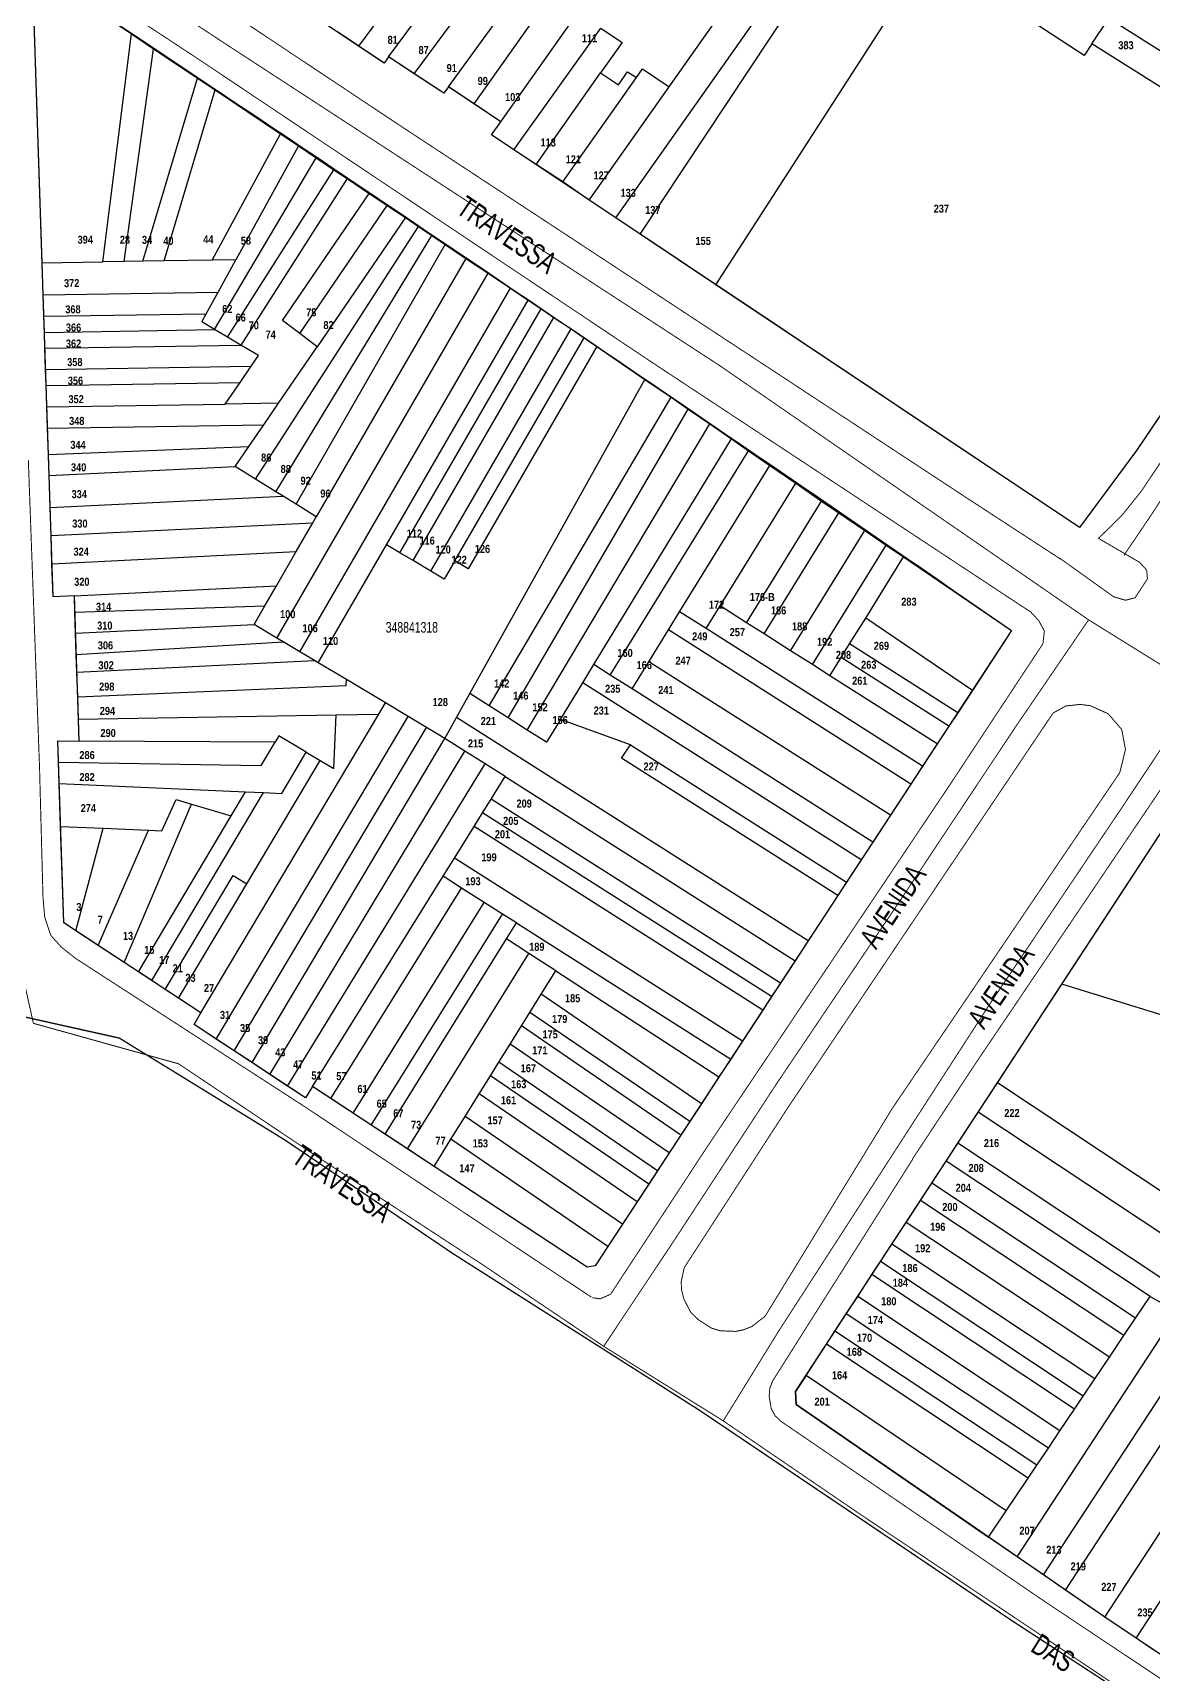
# Model space of a CAD drawing. Extents: x 203136 to 205923, y 4839890 to 4842982.
# Drawn here: x 203480.9 to 203690.9, y 4840205.8 to 4840513.5 of the extents above; entities that cross this region are included whole.
import ezdxf
from ezdxf.enums import TextEntityAlignment as Align

# ---------------------------------------------------------------- set-up
doc = ezdxf.new("R2010")
doc.units = 0
doc.header["$LTSCALE"] = 1.5
doc.header["$MEASUREMENT"] = 0
for name, color, linetype in [('CD_MALHA_LOTES', 40, 'CONTINUOUS'), ('CD_TXT_QUADRA', 7, 'CONTINUOUS'), ('LM-LIM-SETOR-FISCAL', 7, 'CONTINUOUS'), ('RU-QUADRAS', 210, 'CONTINUOUS'), ('SV-EIXO-RUA-PAV', 20, 'CONTINUOUS'), ('SV-RUA-PAVIM-S-GUIA-C-GUIA', 7, 'CONTINUOUS'), ('SV-TXT-RUA-PAV-S-GUIA-C-GUIA', 7, 'CONTINUOUS'), ('Th_NmrPort', 1, 'CONTINUOUS')]:
    doc.layers.add(name, color=color, linetype=linetype)
doc.styles.add('3488-41-2D_TXTB$0$ARIAL', font='ARIAL.TTF')
doc.styles.add('ARIAL', font='ARIAL.TTF')
doc.styles.get("Standard").update_dxf_attribs({"font": 'swisscbo.ttf'})
doc.linetypes.add('Limite', pattern='A,20,-3,[130,ltypeshp.shx,S=6.35,R=0,X=0,Y=0],-3,20', length=46)

msp = doc.modelspace()

# ---------------------------------------------------------------- linework, layer by layer
at = {"layer": 'CD_MALHA_LOTES', "linetype": 'Continuous', "flags": 128}
for points in [[(203541.98, 4840510.97), (203580.06, 4840562.36)], [(203547.57, 4840508.94), (203584.94, 4840559.39)], [(203552.34, 4840505.8), (203589.83, 4840556.41)], [(203600.16, 4840503.36), (203623.21, 4840536.06)], [(203590.17, 4840478.77), (203628.35, 4840532.94)], [(203594.74, 4840475.71), (203631.39, 4840531.08)], [(203482.64, 4840470.35), (203480.92, 4840523.13)], [(203483.01, 4840524.26), (203499.37, 4840513.28)], [(203558.78, 4840503.35), (203573.48, 4840523.6)], [(203608.91, 4840466.25), (203645.26, 4840522.63)], [(203563.62, 4840500.12), (203578.03, 4840520.56)], [(203568.61, 4840496.78), (203583.02, 4840517.22)], [(203679.38, 4840511.38), (203682.54, 4840516.13)], [(203724.53, 4840489.67), (203682.54, 4840516.13)], [(203493.99, 4840470.52), (203499.37, 4840513.28)], [(203499.37, 4840513.28), (203503.51, 4840510.49)], [(203541.98, 4840510.97), (203537.98, 4840513.64)], [(203571.06, 4840491.54), (203587.33, 4840514.34)], [(203587.33, 4840514.34), (203591.33, 4840511.67)], [(203677.93, 4840509.19), (203667.89, 4840515.75)], [(203497.99, 4840470.59), (203503.51, 4840510.49)], [(203503.51, 4840510.49), (203511.73, 4840504.98)], [(203546.72, 4840507.8), (203541.98, 4840510.97)], [(203591.33, 4840511.67), (203587.3, 4840505.94)], [(203679.38, 4840511.38), (203677.93, 4840509.19)], [(203721.33, 4840484.95), (203679.38, 4840511.38)], [(203547.57, 4840508.94), (203546.72, 4840507.8)], [(203552.34, 4840505.8), (203547.57, 4840508.94)], [(203594.02, 4840505.06), (203595.17, 4840506.7)], [(203595.17, 4840506.7), (203600.16, 4840503.36)], [(203501.49, 4840470.64), (203511.73, 4840504.98)], [(203511.73, 4840504.98), (203515.05, 4840502.75)], [(203557.9, 4840502.14), (203552.34, 4840505.8)], [(203575.2, 4840488.77), (203587.3, 4840505.94)], [(203580.25, 4840485.53), (203594.02, 4840505.06)], [(203587.3, 4840505.94), (203590.63, 4840503.72)], [(203590.63, 4840503.72), (203592.35, 4840506.17)], [(203592.35, 4840506.17), (203594.02, 4840505.06)], [(203505.49, 4840470.7), (203515.05, 4840502.75)], [(203515.05, 4840502.75), (203527.34, 4840494.5)], [(203558.78, 4840503.35), (203557.9, 4840502.14)], [(203563.62, 4840500.12), (203558.78, 4840503.35)], [(203585.18, 4840482.1), (203600.16, 4840503.36)], [(203568.61, 4840496.78), (203563.62, 4840500.12)], [(203514.52, 4840470.84), (203527.34, 4840494.5)], [(203527.34, 4840494.5), (203530.66, 4840492.27)], [(203566.88, 4840494.33), (203568.61, 4840496.78)], [(203530.66, 4840492.27), (203518.93, 4840470.9)], [(203530.66, 4840492.27), (203533.98, 4840490.04)], [(203571.06, 4840491.54), (203566.88, 4840494.33)], [(203575.2, 4840488.77), (203571.06, 4840491.54)], [(203514.94, 4840457.84), (203533.98, 4840490.04)], [(203533.98, 4840490.04), (203537.3, 4840487.81)], [(203580.25, 4840485.53), (203575.2, 4840488.77)], [(203517.38, 4840456.39), (203537.3, 4840487.81)], [(203539.8, 4840486.14), (203519.85, 4840454.92)], [(203537.3, 4840487.81), (203539.8, 4840486.14)], [(203539.8, 4840486.14), (203543.95, 4840483.35)], [(203585.18, 4840482.1), (203580.25, 4840485.53)], [(203527.67, 4840459.55), (203543.95, 4840483.35)], [(203543.95, 4840483.35), (203547.33, 4840481.09)], [(203590.17, 4840478.77), (203585.18, 4840482.1)], [(203721.33, 4840484.95), (203687.76, 4840435.18)], [(203530.91, 4840457.08), (203547.33, 4840481.09)], [(203547.33, 4840481.09), (203550.71, 4840478.82)], [(203522.61, 4840429.82), (203553.2, 4840477.15)], [(203550.71, 4840478.82), (203534.16, 4840454.61)], [(203550.71, 4840478.82), (203553.2, 4840477.15)], [(203553.2, 4840477.15), (203555.69, 4840475.47)], [(203594.74, 4840475.71), (203590.17, 4840478.77)], [(203526.41, 4840427.45), (203555.69, 4840475.47)], [(203530.22, 4840425.09), (203558.18, 4840473.8)], [(203555.69, 4840475.47), (203558.18, 4840473.8)], [(203558.18, 4840473.8), (203562.07, 4840471.19)], [(203608.91, 4840466.25), (203594.74, 4840475.71)], [(203482.64, 4840470.35), (203493.99, 4840470.52)], [(203482.84, 4840464.35), (203482.64, 4840470.35)], [(203497.99, 4840470.59), (203493.99, 4840470.52)], [(203501.49, 4840470.64), (203497.99, 4840470.59)], [(203505.49, 4840470.7), (203501.49, 4840470.64)], [(203514.52, 4840470.84), (203505.49, 4840470.7)], [(203518.93, 4840470.9), (203514.52, 4840470.84)], [(203515.61, 4840464.86), (203518.93, 4840470.9)], [(203562.07, 4840471.19), (203534.02, 4840422.72)], [(203562.07, 4840471.19), (203566.24, 4840468.4)], [(203526.65, 4840400), (203566.24, 4840468.4)], [(203566.24, 4840468.4), (203570.4, 4840465.6)], [(203482.84, 4840464.35), (203515.61, 4840464.86)], [(203482.97, 4840460.35), (203482.84, 4840464.35)], [(203513.39, 4840460.82), (203515.61, 4840464.86)], [(203530.94, 4840397.44), (203570.4, 4840465.6)], [(203570.4, 4840465.6), (203573.72, 4840463.37)], [(203677.02, 4840420.74), (203608.91, 4840466.25)], [(203482.97, 4840460.35), (203513.39, 4840460.82)], [(203512.54, 4840459.27), (203513.39, 4840460.82)], [(203547.18, 4840417.5), (203573.72, 4840463.37)], [(203549.67, 4840416.01), (203576.14, 4840461.75)], [(203573.72, 4840463.37), (203576.14, 4840461.75)], [(203576.14, 4840461.75), (203578.55, 4840460.13)], [(203483.07, 4840457.31), (203482.97, 4840460.35)], [(203483.07, 4840457.31), (203514.94, 4840457.84)], [(203514.94, 4840457.84), (203512.54, 4840459.27)], [(203517.38, 4840456.39), (203514.94, 4840457.84)], [(203530.91, 4840457.08), (203527.67, 4840459.55)], [(203552.16, 4840414.53), (203578.55, 4840460.13)], [(203555.5, 4840412.53), (203581.8, 4840457.95)], [(203578.55, 4840460.13), (203581.8, 4840457.95)], [(203581.8, 4840457.95), (203584.2, 4840456.31)], [(203483.16, 4840454.35), (203483.07, 4840457.31)], [(203483.16, 4840454.35), (203519.85, 4840454.92)], [(203483.29, 4840450.35), (203483.16, 4840454.35)], [(203519.85, 4840454.92), (203517.38, 4840456.39)], [(203523.16, 4840452.95), (203519.85, 4840454.92)], [(203526.92, 4840444.02), (203534.16, 4840454.61)], [(203534.16, 4840454.61), (203530.91, 4840457.08)], [(203560, 4840414.5), (203584.2, 4840456.31)], [(203586.59, 4840454.66), (203562.49, 4840413.01)], [(203584.2, 4840456.31), (203586.59, 4840454.66)], [(203586.59, 4840454.66), (203595.61, 4840448.49)], [(203521.79, 4840450.95), (203523.16, 4840452.95)], [(203483.29, 4840450.35), (203521.79, 4840450.95)], [(203483.39, 4840447.35), (203483.29, 4840450.35)], [(203519.72, 4840447.91), (203521.79, 4840450.95)], [(203562.8, 4840389.6), (203595.61, 4840448.49)], [(203595.61, 4840448.49), (203600.5, 4840445.14)], [(203483.39, 4840447.35), (203519.72, 4840447.91)], [(203483.52, 4840443.35), (203483.39, 4840447.35)], [(203516.95, 4840443.87), (203519.72, 4840447.91)], [(203566.39, 4840387.32), (203600.5, 4840445.14)], [(203600.5, 4840445.14), (203603.73, 4840442.93)], [(203483.52, 4840443.35), (203516.95, 4840443.87)], [(203483.65, 4840439.35), (203483.52, 4840443.35)], [(203526.92, 4840444.02), (203516.95, 4840443.87)], [(203524.16, 4840439.98), (203526.92, 4840444.02)], [(203569.98, 4840385.04), (203603.73, 4840442.93)], [(203603.73, 4840442.93), (203607.79, 4840440.15)], [(203483.65, 4840439.35), (203524.16, 4840439.98)], [(203483.81, 4840434.42), (203483.65, 4840439.35)], [(203521.39, 4840435.93), (203524.16, 4840439.98)], [(203573.56, 4840382.76), (203607.79, 4840440.15)], [(203607.79, 4840440.15), (203611.85, 4840437.36)], [(203483.81, 4840434.42), (203521.39, 4840435.93)], [(203518.82, 4840432.17), (203521.39, 4840435.93)], [(203586.02, 4840395.03), (203611.85, 4840437.36)], [(203611.85, 4840437.36), (203615, 4840435.12)], [(203483.94, 4840430.48), (203483.81, 4840434.42)], [(203589.07, 4840393.09), (203615, 4840435.12)], [(203615, 4840435.12), (203619.02, 4840432.35)], [(203687.76, 4840435.18), (203677.02, 4840420.74)], [(203483.94, 4840430.48), (203518.82, 4840432.17)], [(203484.14, 4840424.48), (203483.94, 4840430.48)], [(203522.61, 4840429.82), (203518.82, 4840432.17)], [(203526.41, 4840427.45), (203522.61, 4840429.82)], [(203602.11, 4840404.94), (203619.02, 4840432.35)], [(203619.02, 4840432.35), (203623.87, 4840429.02)], [(203527.78, 4840426.6), (203526.41, 4840427.45)], [(203609.7, 4840406.04), (203623.87, 4840429.02)], [(203623.87, 4840429.02), (203628.73, 4840425.69)], [(203484.14, 4840424.48), (203527.78, 4840426.6)], [(203484.31, 4840419.22), (203484.14, 4840424.48)], [(203530.22, 4840425.09), (203527.78, 4840426.6)], [(203534.02, 4840422.72), (203530.22, 4840425.09)], [(203614.66, 4840402.89), (203628.73, 4840425.69)], [(203628.73, 4840425.69), (203631.94, 4840423.51)], [(203484.31, 4840419.22), (203533.39, 4840421.62)], [(203530.25, 4840416.21), (203533.39, 4840421.62)], [(203533.39, 4840421.62), (203534.02, 4840422.72)], [(203617.94, 4840400.8), (203631.94, 4840423.51)], [(203631.94, 4840423.51), (203636.8, 4840420.19)], [(203484.48, 4840413.96), (203484.31, 4840419.22)], [(203534.38, 4840395.39), (203547.18, 4840417.5)], [(203549.67, 4840416.01), (203547.18, 4840417.5)], [(203622.9, 4840397.65), (203636.8, 4840420.19)], [(203627.02, 4840395.03), (203640.84, 4840417.44)], [(203636.8, 4840420.19), (203640.84, 4840417.44)], [(203640.84, 4840417.44), (203644.05, 4840415.25)], [(203484.48, 4840413.96), (203530.25, 4840416.21)], [(203526.53, 4840409.78), (203530.25, 4840416.21)], [(203552.16, 4840414.53), (203549.67, 4840416.01)], [(203555.5, 4840412.53), (203552.16, 4840414.53)], [(203560, 4840414.5), (203557.99, 4840411.04)], [(203562.49, 4840413.01), (203560, 4840414.5)], [(203637, 4840403.76), (203644.05, 4840415.25)], [(203644.05, 4840415.25), (203664.31, 4840401.43)], [(203484.69, 4840407.72), (203484.48, 4840413.96)], [(203557.99, 4840411.04), (203555.5, 4840412.53)], [(203488.68, 4840407.92), (203526.53, 4840409.78)], [(203524.36, 4840406.04), (203526.53, 4840409.78)], [(203488.68, 4840407.92), (203484.69, 4840407.72)], [(203488.78, 4840404.86), (203488.68, 4840407.92)], [(203488.78, 4840404.86), (203524.36, 4840406.04)], [(203522.36, 4840402.57), (203524.36, 4840406.04)], [(203607.08, 4840401.79), (203609.7, 4840406.04)], [(203614.66, 4840402.89), (203609.7, 4840406.04)], [(203488.91, 4840400.92), (203488.78, 4840404.86)], [(203488.91, 4840400.92), (203522.36, 4840402.57)], [(203526.65, 4840400), (203522.36, 4840402.57)], [(203600.01, 4840401.54), (203602.11, 4840404.94)], [(203607.08, 4840401.79), (203602.11, 4840404.94)], [(203617.94, 4840400.8), (203614.66, 4840402.89)], [(203633.97, 4840398.91), (203637, 4840403.76)], [(203656.97, 4840390.21), (203637, 4840403.76)], [(203489.04, 4840396.93), (203488.91, 4840400.92)], [(203489.04, 4840396.93), (203527.81, 4840399.31)], [(203527.81, 4840399.31), (203526.65, 4840400)], [(203530.94, 4840397.44), (203527.81, 4840399.31)], [(203596.34, 4840395.58), (203600.01, 4840401.54)], [(203645.45, 4840372.65), (203600.01, 4840401.54)], [(203647.65, 4840375.99), (203607.08, 4840401.79)], [(203622.9, 4840397.65), (203617.94, 4840400.8)], [(203664.31, 4840401.43), (203656.97, 4840390.21)], [(203489.14, 4840393.64), (203489.04, 4840396.93)], [(203533.67, 4840395.82), (203530.94, 4840397.44)], [(203627.02, 4840395.03), (203622.9, 4840397.65)], [(203630.29, 4840392.95), (203632.39, 4840396.35)], [(203632.39, 4840396.35), (203633.97, 4840398.91)], [(203652.58, 4840383.52), (203632.39, 4840396.35)], [(203654.22, 4840386.03), (203633.97, 4840398.91)], [(203489.14, 4840393.64), (203533.67, 4840395.82)], [(203489.3, 4840388.97), (203489.14, 4840393.64)], [(203534.38, 4840395.39), (203533.67, 4840395.82)], [(203539.67, 4840392.23), (203534.38, 4840395.39)], [(203583.94, 4840391.61), (203586.02, 4840395.03)], [(203589.07, 4840393.09), (203586.02, 4840395.03)], [(203593.19, 4840390.47), (203589.07, 4840393.09)], [(203593.19, 4840390.47), (203596.34, 4840395.58)], [(203641.62, 4840366.79), (203596.34, 4840395.58)], [(203630.29, 4840392.95), (203627.02, 4840395.03)], [(203650.39, 4840380.17), (203630.29, 4840392.95)], [(203489.3, 4840388.97), (203539.61, 4840391.15)], [(203539.61, 4840391.15), (203539.67, 4840392.23)], [(203546.96, 4840387.86), (203539.67, 4840392.23)], [(203579.77, 4840384.78), (203583.94, 4840391.61)], [(203636.14, 4840358.42), (203583.94, 4840391.61)], [(203638.33, 4840361.77), (203593.19, 4840390.47)], [(203656.97, 4840390.21), (203654.22, 4840386.03)], [(203489.43, 4840384.8), (203489.3, 4840388.97)], [(203545.72, 4840385.78), (203546.96, 4840387.86)], [(203551.25, 4840385.3), (203546.96, 4840387.86)], [(203560.31, 4840385.12), (203562.8, 4840389.6)], [(203566.39, 4840387.32), (203562.8, 4840389.6)], [(203569.98, 4840385.04), (203566.39, 4840387.32)], [(203489.43, 4840384.8), (203537.77, 4840385.64)], [(203489.57, 4840380.71), (203489.43, 4840384.8)], [(203512.38, 4840329.74), (203545.72, 4840385.78)], [(203515.28, 4840324.84), (203551.25, 4840385.3)], [(203537.3, 4840375.54), (203537.77, 4840385.64)], [(203537.77, 4840385.64), (203545.72, 4840385.78)], [(203554.69, 4840383.26), (203551.25, 4840385.3)], [(203558.13, 4840381.21), (203560.31, 4840385.12)], [(203626.2, 4840343.27), (203560.31, 4840385.12)], [(203573.56, 4840382.76), (203569.98, 4840385.04)], [(203579.77, 4840384.78), (203577.15, 4840380.48)], [(203592.89, 4840380), (203579.77, 4840384.78)], [(203654.22, 4840386.03), (203652.58, 4840383.52)], [(203485.57, 4840380.74), (203489.57, 4840380.71)], [(203485.69, 4840376.74), (203485.57, 4840380.74)], [(203526.28, 4840380.48), (203489.57, 4840380.71)], [(203518.63, 4840322.64), (203554.69, 4840383.26)], [(203521.97, 4840320.44), (203558.13, 4840381.21)], [(203527, 4840381.7), (203526.28, 4840380.48)], [(203532.15, 4840378.62), (203527, 4840381.7)], [(203558.13, 4840381.21), (203554.69, 4840383.26)], [(203561.88, 4840378.83), (203558.13, 4840381.21)], [(203577.15, 4840380.48), (203573.56, 4840382.76)], [(203652.58, 4840383.52), (203650.39, 4840380.17)], [(203523.67, 4840376.1), (203526.28, 4840380.48)], [(203525.32, 4840318.24), (203561.88, 4840378.83)], [(203527.55, 4840370.89), (203532.15, 4840378.62)], [(203532.15, 4840378.62), (203534.73, 4840377.08)], [(203565.64, 4840376.44), (203561.88, 4840378.83)], [(203591.24, 4840377.49), (203592.89, 4840380)], [(203631.74, 4840351.74), (203591.24, 4840377.49)], [(203592.89, 4840380), (203633.39, 4840354.24)], [(203650.39, 4840380.17), (203647.65, 4840375.99)], [(203485.83, 4840372.74), (203485.69, 4840376.74)], [(203485.69, 4840376.74), (203523.67, 4840376.1)], [(203520.98, 4840353.98), (203534.73, 4840377.08)], [(203528.65, 4840316.04), (203565.64, 4840376.44)], [(203534.73, 4840377.08), (203537.3, 4840375.54)], [(203569.4, 4840374.05), (203565.64, 4840376.44)], [(203647.65, 4840375.99), (203645.45, 4840372.65)], [(203673.76, 4840335.13), (203700.75, 4840376.39)], [(203485.83, 4840372.74), (203520.75, 4840371.19)], [(203486.09, 4840364.72), (203485.83, 4840372.74)], [(203566.76, 4840369.8), (203569.4, 4840374.05)], [(203569.4, 4840374.05), (203623.74, 4840339.5)], [(203645.45, 4840372.65), (203641.62, 4840366.79)], [(203497.99, 4840339.22), (203510.65, 4840368.89)], [(203503.18, 4840335.8), (203524.15, 4840371.04)], [(203505.07, 4840363.88), (203507.76, 4840369.76)], [(203507.76, 4840369.76), (203510.65, 4840368.89)], [(203510.65, 4840368.89), (203518.06, 4840366.67)], [(203518.06, 4840366.67), (203520.75, 4840371.19)], [(203520.75, 4840371.19), (203524.15, 4840371.04)], [(203524.15, 4840371.04), (203527.55, 4840370.89)], [(203565.18, 4840367.25), (203566.76, 4840369.8)], [(203620.99, 4840335.32), (203566.76, 4840369.8)], [(203500.68, 4840337.45), (203518.06, 4840366.67)], [(203563.59, 4840364.7), (203565.18, 4840367.25)], [(203619.35, 4840332.81), (203565.18, 4840367.25)], [(203641.62, 4840366.79), (203638.33, 4840361.77)], [(203486.09, 4840364.72), (203494.08, 4840364.36)], [(203486.68, 4840346.67), (203486.09, 4840364.72)], [(203488.96, 4840345.16), (203494.08, 4840364.36)], [(203493.15, 4840342.41), (203502.57, 4840363.99)], [(203494.08, 4840364.36), (203502.57, 4840363.99)], [(203502.57, 4840363.99), (203505.07, 4840363.88)], [(203559.9, 4840358.76), (203563.59, 4840364.7)], [(203617.71, 4840330.3), (203563.59, 4840364.7)], [(203638.33, 4840361.77), (203636.14, 4840358.42)], [(203557.78, 4840355.36), (203559.9, 4840358.76)], [(203613.87, 4840324.45), (203559.9, 4840358.76)], [(203636.14, 4840358.42), (203633.39, 4840354.24)], [(203505.69, 4840334.15), (203518.41, 4840355.52)], [(203508.2, 4840332.5), (203520.98, 4840353.98)], [(203518.41, 4840355.52), (203520.98, 4840353.98)], [(203533.3, 4840315.98), (203557.78, 4840355.36)], [(203536.72, 4840313.72), (203561.24, 4840353.16)], [(203561.24, 4840353.16), (203557.78, 4840355.36)], [(203565.46, 4840350.48), (203561.24, 4840353.16)], [(203633.39, 4840354.24), (203631.74, 4840351.74)], [(203540.9, 4840310.97), (203565.46, 4840350.48)], [(203568.92, 4840348.28), (203565.46, 4840350.48)], [(203631.74, 4840351.74), (203626.2, 4840343.27)], [(203488.96, 4840345.16), (203486.68, 4840346.67)], [(203544.33, 4840308.72), (203568.92, 4840348.28)], [(203571.54, 4840346.62), (203568.92, 4840348.28)], [(203493.15, 4840342.41), (203488.96, 4840345.16)], [(203546.92, 4840307.01), (203569.68, 4840343.62)], [(203569.68, 4840343.62), (203571.54, 4840346.62)], [(203573.87, 4840340.9), (203569.68, 4840343.62)], [(203571.54, 4840346.62), (203611.68, 4840321.1)], [(203497.99, 4840339.22), (203493.15, 4840342.41)], [(203551.1, 4840304.26), (203573.87, 4840340.9)], [(203578.89, 4840337.63), (203573.87, 4840340.9)], [(203626.2, 4840343.27), (203623.74, 4840339.5)], [(203500.68, 4840337.45), (203497.99, 4840339.22)], [(203503.18, 4840335.8), (203500.68, 4840337.45)], [(203576.17, 4840333.26), (203578.89, 4840337.63)], [(203578.89, 4840337.63), (203609.48, 4840317.75)], [(203623.74, 4840339.5), (203620.99, 4840335.32)], [(203505.69, 4840334.15), (203503.18, 4840335.8)], [(203620.99, 4840335.32), (203619.35, 4840332.81)], [(203661.68, 4840316.66), (203673.76, 4840335.13)], [(203738.64, 4840315.11), (203673.76, 4840335.13)], [(203508.2, 4840332.5), (203505.69, 4840334.15)], [(203512.38, 4840329.74), (203508.2, 4840332.5)], [(203574.06, 4840329.86), (203576.17, 4840333.26)], [(203606.19, 4840312.73), (203576.17, 4840333.26)], [(203619.35, 4840332.81), (203617.71, 4840330.3)], [(203511.1, 4840327.6), (203512.38, 4840329.74)], [(203572.47, 4840327.31), (203574.06, 4840329.86)], [(203604, 4840309.38), (203574.06, 4840329.86)], [(203617.71, 4840330.3), (203613.87, 4840324.45)], [(203515.28, 4840324.84), (203511.1, 4840327.6)], [(203570.36, 4840323.91), (203572.47, 4840327.31)], [(203602.35, 4840306.87), (203572.47, 4840327.31)], [(203518.63, 4840322.64), (203515.28, 4840324.84)], [(203521.97, 4840320.44), (203518.63, 4840322.64)], [(203568.24, 4840320.51), (203570.36, 4840323.91)], [(203600.16, 4840303.53), (203570.36, 4840323.91)], [(203613.87, 4840324.45), (203611.68, 4840321.1)], [(203525.32, 4840318.24), (203521.97, 4840320.44)], [(203566.66, 4840317.96), (203568.24, 4840320.51)], [(203597.97, 4840300.18), (203568.24, 4840320.51)], [(203611.68, 4840321.1), (203609.48, 4840317.75)], [(203528.65, 4840316.04), (203525.32, 4840318.24)], [(203531.98, 4840313.85), (203528.65, 4840316.04)], [(203533.3, 4840315.98), (203531.98, 4840313.85)], [(203536.72, 4840313.72), (203533.3, 4840315.98)], [(203564.54, 4840314.56), (203566.66, 4840317.96)], [(203596.32, 4840297.67), (203566.66, 4840317.96)], [(203609.48, 4840317.75), (203606.19, 4840312.73)], [(203658.09, 4840311.17), (203661.68, 4840316.66)], [(203707.35, 4840286.34), (203661.68, 4840316.66)], [(203540.9, 4840310.97), (203536.72, 4840313.72)], [(203561.9, 4840310.31), (203564.54, 4840314.56)], [(203594.13, 4840294.32), (203564.54, 4840314.56)], [(203544.33, 4840308.72), (203540.9, 4840310.97)], [(203559.26, 4840306.06), (203561.9, 4840310.31)], [(203591.39, 4840290.14), (203561.9, 4840310.31)], [(203606.19, 4840312.73), (203604, 4840309.38)], [(203654.25, 4840305.31), (203658.09, 4840311.17)], [(203703.77, 4840280.86), (203658.09, 4840311.17)], [(203546.92, 4840307.01), (203544.33, 4840308.72)], [(203551.1, 4840304.26), (203546.92, 4840307.01)], [(203602.35, 4840306.87), (203600.16, 4840303.53)], [(203604, 4840309.38), (203602.35, 4840306.87)], [(203556.09, 4840300.97), (203551.1, 4840304.26)], [(203556.09, 4840300.97), (203559.26, 4840306.06)], [(203588.65, 4840285.96), (203559.26, 4840306.06)], [(203652.06, 4840301.96), (203654.25, 4840305.31)], [(203699.91, 4840275.01), (203654.25, 4840305.31)], [(203584.76, 4840282.1), (203556.09, 4840300.97)], [(203600.16, 4840303.53), (203597.97, 4840300.18)], [(203649.38, 4840297.86), (203652.06, 4840301.96)], [(203690.3, 4840276.58), (203652.06, 4840301.96)], [(203596.32, 4840297.67), (203594.13, 4840294.32)], [(203597.97, 4840300.18), (203596.32, 4840297.67)], [(203647.25, 4840294.6), (203649.38, 4840297.86)], [(203687.57, 4840272.51), (203649.38, 4840297.86)], [(203644.56, 4840290.5), (203647.25, 4840294.6)], [(203685.39, 4840269.28), (203647.25, 4840294.6)], [(203594.13, 4840294.32), (203591.39, 4840290.14)], [(203591.39, 4840290.14), (203588.65, 4840285.96)], [(203641.88, 4840286.4), (203644.56, 4840290.5)], [(203682.66, 4840265.21), (203644.56, 4840290.5)], [(203588.65, 4840285.96), (203586.27, 4840282.33)], [(203639.75, 4840283.14), (203641.88, 4840286.4)], [(203679.92, 4840261.14), (203641.88, 4840286.4)], [(203586.27, 4840282.33), (203584.76, 4840282.1)], [(203638.16, 4840280.71), (203639.75, 4840283.14)], [(203677.75, 4840257.91), (203639.75, 4840283.14)], [(203635.48, 4840276.61), (203638.16, 4840280.71)], [(203676.13, 4840255.5), (203638.16, 4840280.71)], [(203633.34, 4840273.34), (203635.48, 4840276.61)], [(203673.39, 4840251.44), (203635.48, 4840276.61)], [(203687.57, 4840272.51), (203690.3, 4840276.58)], [(203690.3, 4840276.58), (203695.4, 4840273.71)], [(203631.21, 4840270.08), (203633.34, 4840273.34)], [(203671.22, 4840248.2), (203633.34, 4840273.34)], [(203665.38, 4840227.81), (203695.4, 4840273.71)], [(203629.62, 4840267.65), (203631.21, 4840270.08)], [(203669.04, 4840244.96), (203631.21, 4840270.08)], [(203670.32, 4840224.4), (203700.64, 4840270.76)], [(203685.39, 4840269.28), (203687.57, 4840272.51)], [(203625.8, 4840261.81), (203629.62, 4840267.65)], [(203667.42, 4840242.56), (203629.62, 4840267.65)], [(203674.44, 4840221.57), (203705.01, 4840268.3)], [(203682.66, 4840265.21), (203685.39, 4840269.28)], [(203679.92, 4840261.14), (203682.66, 4840265.21)], [(203681.79, 4840216.51), (203712.8, 4840263.92)], [(203625.8, 4840261.81), (203623.83, 4840258.81), (203623.95, 4840256.35)], [(203663.29, 4840236.41), (203625.8, 4840261.81)], [(203677.75, 4840257.91), (203679.92, 4840261.14)], [(203676.13, 4840255.5), (203677.75, 4840257.91)], [(203687.67, 4840212.56), (203718.98, 4840260.43)], [(203623.95, 4840256.35), (203660, 4840231.52)], [(203673.39, 4840251.44), (203676.13, 4840255.5)], [(203671.22, 4840248.2), (203673.39, 4840251.44)], [(203669.04, 4840244.96), (203671.22, 4840248.2)], [(203663.29, 4840236.41), (203667.42, 4840242.56)], [(203667.42, 4840242.56), (203669.04, 4840244.96)], [(203660, 4840231.52), (203663.29, 4840236.41)], [(203665.38, 4840227.81), (203660, 4840231.52)], [(203670.32, 4840224.4), (203665.38, 4840227.81)], [(203674.44, 4840221.57), (203670.32, 4840224.4)], [(203681.79, 4840216.51), (203674.44, 4840221.57)], [(203687.67, 4840212.56), (203681.79, 4840216.51)], [(203691, 4840210.34), (203687.67, 4840212.56)]]:
    msp.add_lwpolyline(points, dxfattribs=at)
at = {"layer": 'LM-LIM-SETOR-FISCAL', "linetype": 'Limite', "ltscale": 0.1, "flags": 128}
msp.add_lwpolyline([(205796.637551, 4840879.134685, 0.25, 0.25, 0), (205808.48727, 4840856.309356, 0.25, 0.25, 0), (205816.796096, 4840831.429166, 0.25, 0.25, 0), (205829.551494, 4840801.498184, 0.25, 0.25, 0), (205834.603136, 4840789.879406, 0.25, 0.25, 0), (205840.59, 4840778.23, 0.25, 0.25, 0), (205847.483918, 4840761.167439, 0.25, 0.25, 0), (205854.08, 4840746.99, 0.25, 0.25, 0), (205877.51, 4840691.54, 0.25, 0.25, 0), (205884.885858, 4840672.908494, 0.25, 0.25, 0), (205901.13444, 4840629.162311, 0.25, 0.25, 0), (205904.259167, 4840621.03802, 0.25, 0.25, 0), (205906.967264, 4840612.705414, 0.25, 0.25, 0), (205909.675361, 4840602.289656, 0.25, 0.25, 0), (205911.34, 4840594.51, 0.25, 0.25, 0), (205912.69, 4840584.83, 0.25, 0.25, 0), (205913.98, 4840572.23, 0.25, 0.25, 0), (205913.32, 4840564.48, 0.25, 0.25, 0), (205914.03, 4840545.8, 0.25, 0.25, 0), (205913.91, 4840549.03, 0.25, 0.25, 0), (205914.63, 4840531, 0.25, 0.25, 0), (205917.39, 4840498.82, 0.25, 0.25, 0), (205919.73, 4840454.56, 0.25, 0.25, 0), (205923.14, 4840407.79, 0.25, 0.25, 0), (205897.79, 4840407.51, 0.25, 0.25, 0), (205858.91, 4840407.06, 0.25, 0.25, 0), (205796.08, 4840405.24, 0.25, 0.25, 0), (205764.26, 4840405.98, 0.25, 0.25, 0), (205736.74, 4840400.96, 0.25, 0.25, 0), (205726.05, 4840399.81, 0.25, 0.25, 0), (205697.41, 4840396.68, 0.25, 0.25, 0), (205662.09, 4840393.46, 0.25, 0.25, 0), (205636.95, 4840391.19, 0.25, 0.25, 0), (205616.4, 4840390.16, 0.25, 0.25, 0), (205576.04, 4840387.63, 0.25, 0.25, 0), (205567, 4840387.4, 0.25, 0.25, 0), (205549.68, 4840367.85, 0.25, 0.25, 0), (205538.067517, 4840352.483878, 0.25, 0.25, 0), (205492.4, 4840341.86, 0.25, 0.25, 0), (205506.65, 4840286.68, 0.25, 0.25, 0), (205534.31, 4840190.98, 0.25, 0.25, 0), (205544.65, 4840144.32, 0.25, 0.25, 0), (205560.85, 4840102.55, 0.25, 0.25, 0), (205560.78, 4840096.06, 0.25, 0.25, 0), (205552, 4840082.31, 0.25, 0.25, 0), (205542.1, 4840064.81, 0.25, 0.25, 0), (205533.33, 4840045.06, 0.25, 0.25, 0), (205512.8, 4840009.23, 0.25, 0.25, 0), (205504.55, 4839990.93, 0.25, 0.25, 0), (205495.61, 4839960.4, 0.25, 0.25, 0), (205494.7, 4839946.99, 0.25, 0.25, 0), (205488.84, 4839943.92, 0.25, 0.25, 0), (205481.22, 4839947.04, 0.25, 0.25, 0), (205441.48, 4839954.26, 0.25, 0.25, 0), (205421.36, 4839957.89, 0.25, 0.25, 0), (205314.35, 4839973.26, 0.25, 0.25, 0), (205291.86, 4839974.37, 0.25, 0.25, 0), (205200.91, 4839976.33, 0.25, 0.25, 0), (205183.28, 4839976.72, 0.25, 0.25, 0), (205166.57, 4839976.23, 0.25, 0.25, 0), (205097.95, 4839974.93, 0.25, 0.25, 0), (205037.73, 4839972.91, 0.25, 0.25, 0), (204995.55, 4839971.58, 0.25, 0.25, 0), (204940.72, 4839991.63, 0.25, 0.25, 0), (204932.09, 4839998.44, 0.25, 0.25, 0), (204928.74, 4839994.95, 0.25, 0.25, 0), (204913.47, 4839976.19, 0.25, 0.25, 0), (204908.3, 4839968.72, 0.25, 0.25, 0), (204905.09, 4839962.5, 0.25, 0.25, 0), (204893.29, 4839968.65, 0.25, 0.25, 0), (204883.26, 4839970.95, 0.25, 0.25, 0), (204868.8, 4839976.99, 0.25, 0.25, 0), (204861.053542, 4839982.681503, 0.25, 0.25, 0), (204800.909102, 4839981.356998, 0.25, 0.25, 0), (204731.877092, 4839979.439442, 0.25, 0.25, 0), (204696.03, 4839979.76, 0.25, 0.25, 0), (204664.74, 4839978.06, 0.25, 0.25, 0), (204636.84, 4839977.55, 0.25, 0.25, 0), (204557.699106, 4839978.800257, 0.25, 0.25, 0), (204516.152063, 4839974.32596, 0.25, 0.25, 0), (204352.520633, 4839956.428773, 0.25, 0.25, 0), (204250.25099, 4839944.923438, 0.25, 0.25, 0), (204195.281056, 4839939.809956, 0.25, 0.25, 0), (204097.805302, 4839928.943806, 0.25, 0.25, 0), (204039.000257, 4839922.551953, 0.25, 0.25, 0), (204030.690849, 4839922.551953, 0.25, 0.25, 0), (203988.15, 4839917.93, 0.18, 0.18, 0), (203988.14, 4839917.59, 0.25, 0.25, 0), (203919.472612, 4839909.768248, 0.25, 0.25, 0), (203890.070089, 4839906.572321, 0.25, 0.25, 0), (203815.393881, 4839897.540816, 0.25, 0.25, 0), (203772.628171, 4839890.109255, 0.25, 0.25, 0), (203777.302692, 4839897.541428, 0.25, 0.25, 0), (203783.27, 4839903.66, 0.25, 0.25, 0), (203892.75, 4840066.08, 0.25, 0.25, 0), (203872.83, 4840076.81, 0.25, 0.25, 0), (203836.8, 4840099.66, 0.25, 0.25, 0), (203772.86, 4840143.28, 0.25, 0.25, 0), (203681.29, 4840204.82, 0.25, 0.25, 0), (203664.64, 4840215.67, 0.25, 0.25, 0), (203605.82, 4840255.28, 0.25, 0.25, 0), (203559.67, 4840284.61, 0.25, 0.25, 0), (203528.03, 4840306, 0.25, 0.25, 0), (203497.1, 4840325.04, 0.25, 0.25, 0), (203475.133068, 4840329.93495, 0.25, 0.25, 0)], format="xyseb", dxfattribs=at)
at = {"layer": 'RU-QUADRAS', "color": 6, "linetype": 'Continuous'}
msp.add_lwpolyline([(203755.33, 4840535.14), (203687.76, 4840435.18), (203677.02, 4840420.74), (203566.88, 4840494.33), (203568.61, 4840496.78), (203558.78, 4840503.35), (203557.9, 4840502.14), (203547.57, 4840508.94), (203546.72, 4840507.8), (203504.07, 4840536.29)], dxfattribs=at)
msp.add_lwpolyline([(203480.92, 4840523.13), (203483.01, 4840524.26, -0.0047218319), (203664.31, 4840401.43), (203586.27, 4840282.33), (203584.76, 4840282.1), (203533.3, 4840315.98), (203531.98, 4840313.85), (203511.1, 4840327.6), (203512.38, 4840329.74), (203486.68, 4840346.67), (203485.57, 4840380.74), (203489.57, 4840380.71), (203488.68, 4840407.92), (203484.69, 4840407.72)], format="xyb", close=True, dxfattribs=at)
msp.add_lwpolyline([(203623.83, 4840258.81), (203700.75, 4840376.39), (203774.04, 4840328.32), (203957.08, 4840206.15), (203957.35, 4840202.73), (203879.07, 4840084.31), (203681.79, 4840216.51), (203623.95, 4840256.35)], close=True, dxfattribs=at)
at = {"layer": 'SV-EIXO-RUA-PAV', "const_width": 0.18}
for points in [[(203685.378979, 4840415.521024), (203690.597915, 4840423.244387), (203727.521986, 4840480.132934), (203742.741671, 4840504.781179), (203767.922919, 4840539.492958)], [(204268.781052, 4840012.602369), (204186.407226, 4840066.34591), (204142.794789, 4840095.634655), (204097.044487, 4840126.419905), (204044.615255, 4840160.1667), (203994.854559, 4840192.693707), (203986.730674, 4840198.038368), (203973.224684, 4840206.471717), (203959.377131, 4840216.984163), (203910.745926, 4840249.191672), (203850.916746, 4840289.397734), (203796.526583, 4840325.657843), (203774.654794, 4840340.307392), (203736.484108, 4840365.863905), (203699.744086, 4840390.392802), (203678.755054, 4840403.431096), (203609.713804, 4840451.020654), (203517.104434, 4840511.321389), (203486.307925, 4840531.58389), (203477.520859, 4840535.243924)], [(203784.46821, 4840514.853102), (203759.353804, 4840475.350235), (203744.067506, 4840453.266942), (203736.531923, 4840443.110286), (203729.487791, 4840431.725003), (203718.019678, 4840413.610654), (203699.744086, 4840390.392802), (203684.571803, 4840367.597225), (203660.249801, 4840331.439962), (203620.726546, 4840270.200634), (203610.289388, 4840253.286883)], [(203678.755054, 4840403.431096), (203665.097418, 4840383.413287), (203643.33893, 4840350.675131), (203620.442306, 4840316.73189), (203600.491446, 4840286.203057), (203587.883956, 4840267.257329)], [(203481.002475, 4840327.803102), (203477.611921, 4840343.007633)], [(203879.435958, 4840071.696704), (203851.18795, 4840091.051821), (203815.892178, 4840114.373203), (203773.190061, 4840142.841282), (203702.942441, 4840190.947063), (203635.989737, 4840235.757927), (203610.289388, 4840253.286883), (203587.883956, 4840267.257329), (203565.21493, 4840282.545742), (203534.370587, 4840302.688696), (203508.209748, 4840320.216458), (203481.002475, 4840327.803102)]]:
    msp.add_lwpolyline(points, dxfattribs=at)
at = {"layer": 'SV-RUA-PAVIM-S-GUIA-C-GUIA', "linetype": 'Continuous', "const_width": 0.18}
msp.add_lwpolyline([(203757.35, 4840530.72), (203740.46, 4840505.82), (203713.72, 4840465.05), (203688.68, 4840427.61), (203685.05, 4840423.07), (203680.62, 4840418.7), (203688.29, 4840414.23), (203689.63, 4840412.76), (203689.79, 4840411.13), (203687.46, 4840407.55), (203685.65, 4840407.11), (203683.44, 4840407.76), (203673.45, 4840414.91), (203673.41, 4840414.88), (203656.67, 4840425.79), (203549.2, 4840496.41), (203487.6, 4840537.38)], dxfattribs=at)
at = {"layer": 'SV-RUA-PAVIM-S-GUIA-C-GUIA', "const_width": 0.18}
for points in [[(203486.74, 4840525.09), (203511.53, 4840508.79)], [(203511.53, 4840508.79), (203597.13, 4840451.56)], [(203597.13, 4840451.56), (203665.49, 4840406.49)], [(203482.18, 4840374.98), (203480.05, 4840433.41)], [(203665.49, 4840406.49), (203667.96, 4840404.88)], [(203667.96, 4840404.88), (203667.95, 4840404.86)], [(203667.95, 4840404.86), (203669.48, 4840403.21)], [(203669.48, 4840403.21), (203669.48, 4840403.17)], [(203669.48, 4840403.17), (203670.47, 4840401.32)], [(203670.2, 4840398.96), (203652.55, 4840372.2)], [(203670.47, 4840401.32), (203670.2, 4840398.96)], [(203674.48, 4840387.28), (203672.1, 4840385.96)], [(203677.16, 4840387.58), (203674.48, 4840387.28)], [(203679.09, 4840387.33), (203677.16, 4840387.58)], [(203682.43, 4840385.82), (203679.09, 4840387.33)], [(203672.1, 4840385.96), (203622.41, 4840312.02)], [(203684.97, 4840382.88), (203682.43, 4840385.82)], [(203685.66, 4840379.11), (203684.97, 4840382.88)], [(203697.05, 4840378.74), (203657.92, 4840320.8)], [(203684.61, 4840374.83), (203685.66, 4840379.11)], [(203482.8, 4840351.42), (203482.17, 4840374.98)], [(203482.17, 4840374.98), (203482.18, 4840374.98)], [(203641.98, 4840311.88), (203684.61, 4840374.81)], [(203684.61, 4840374.81), (203684.61, 4840374.83)], [(203652.55, 4840372.2), (203612.26, 4840312.09)], [(203483.12, 4840347.69), (203482.8, 4840351.42)], [(203484.27, 4840344.27), (203483.12, 4840347.69)], [(203484.29, 4840344.27), (203484.27, 4840344.27)], [(203486.24, 4840342.08), (203484.29, 4840344.27)], [(203486.25, 4840342.08), (203486.24, 4840342.08)], [(203488.94, 4840339.95), (203486.25, 4840342.08)], [(203531.74, 4840312.25), (203488.94, 4840339.95)], [(203657.92, 4840320.8), (203651.98, 4840311.81)], [(203585.58, 4840276.47), (203531.74, 4840312.25)], [(203622.41, 4840312.02), (203602.98, 4840282.01)], [(203612.26, 4840312.09), (203607.56, 4840305.08)], [(203618.15, 4840272.93), (203641.98, 4840311.88)], [(203651.98, 4840311.81), (203645.7, 4840302.3)], [(203607.56, 4840305.08), (203589.17, 4840277.02)], [(203607.56, 4840305.09), (203607.58, 4840305.1)], [(203607.56, 4840305.08), (203607.56, 4840305.09)], [(203645.77, 4840302.3), (203619.58, 4840260.84)], [(203645.7, 4840302.3), (203645.77, 4840302.3)], [(203602.98, 4840282.01), (203602.4, 4840279.39), (203602.467659, 4840277.886425)], [(203589.17, 4840277.02), (203587.23, 4840276.16), (203585.73281, 4840276.379739)], [(203602.467659, 4840277.886425), (203602.9, 4840276.12)], [(203602.9, 4840276.12), (203604.167433, 4840273.691696), (203605.645797, 4840272.229065), (203608.086269, 4840270.669366), (203609.702872, 4840270.171194), (203612.65687, 4840270.058091), (203614.127967, 4840270.372832), (203615.664836, 4840270.984121), (203618.15, 4840272.93)], [(203619.58, 4840260.84), (203619.01664, 4840259.440193), (203618.8875, 4840257.914804), (203619.27, 4840255.59), (203619.989492, 4840254.252144), (203621.08, 4840253.22)], [(203621.08, 4840253.22), (203670.03, 4840219.77)], [(203670.03, 4840219.77), (203741.59, 4840172.09)]]:
    msp.add_lwpolyline(points, dxfattribs=at)

# ---------------------------------------------------------------- texts
at = {"layer": 'CD_TXT_QUADRA', "style": 'ARIAL', "width": 0.7}
msp.add_text('348841318', height=2, dxfattribs=at).set_placement((203547.03, 4840401.03))
at = {"layer": 'SV-TXT-RUA-PAV-S-GUIA-C-GUIA', "width": 0.7}
for s, rotation, style, p in [('TRAVESSA', 326, 'ARIAL', (203560.01, 4840479.81)), ('AVENIDA', 56, 'ARIAL', (203638.924689, 4840341.502671)), ('AVENIDA', 56, 'ARIAL', (203659.166292, 4840326.469049)), ('TRAVESSA', 326, '3488-41-2D_TXTB$0$ARIAL', (203529.159566, 4840301.94701)), ('DAS', 328, '3488-41-2D_TXTB$0$ARIAL', (203667.654385, 4840210.224196))]:
    msp.add_text(s, height=4, rotation=rotation, dxfattribs=dict(at, style=style)).set_placement(p)
at = {"layer": 'Th_NmrPort', "color": 1}
for s, p in [('81', (203547.37978, 4840512.151621)), ('111', (203583.789207, 4840512.433466)), ('87', (203553.17978, 4840510.221621)), ('383', (203684.323636, 4840511.135738)), ('91', (203558.449207, 4840506.863466)), ('99', (203564.259207, 4840504.443466)), ('103', (203569.399207, 4840501.423466)), ('113', (203576.049207, 4840492.903466)), ('121', (203580.759207, 4840489.753466)), ('127', (203585.959207, 4840486.733466)), ('133', (203591.039207, 4840483.473466)), ('137', (203595.656432, 4840480.264482)), ('237', (203649.728554, 4840480.507271)), ('394', (203489.291912, 4840474.694193)), ('28', (203497.200816, 4840474.687114)), ('34', (203501.337797, 4840474.654865)), ('40', (203505.350837, 4840474.476856)), ('44', (203512.827706, 4840474.743527)), ('58', (203519.870733, 4840474.501017)), ('155', (203605.086432, 4840474.464482)), ('372', (203486.73459, 4840466.546903)), ('368', (203486.97459, 4840461.636903)), ('62', (203516.38481, 4840461.705574)), ('66', (203518.891591, 4840460.091875)), ('78', (203532.118086, 4840461.084422)), ('366', (203487.09459, 4840458.216903)), ('70', (203521.344262, 4840458.623636)), ('74', (203524.516432, 4840456.914482)), ('82', (203535.348086, 4840458.684422)), ('362', (203487.09459, 4840455.216903)), ('358', (203487.33459, 4840451.746903)), ('356', (203487.45459, 4840448.266903)), ('352', (203487.57459, 4840444.796903)), ('348', (203487.69459, 4840440.716903)), ('344', (203487.929587, 4840436.226457)), ('86', (203523.676432, 4840433.844482)), ('340', (203488.043544, 4840432.025914)), ('88', (203527.334262, 4840431.713636)), ('92', (203531.068435, 4840429.49919)), ('334', (203488.163544, 4840426.995914)), ('96', (203534.778435, 4840427.09919)), ('330', (203488.283544, 4840421.475914)), ('112', (203550.968435, 4840419.60919)), ('116', (203553.358435, 4840418.28919)), ('126', (203563.728435, 4840416.72919)), ('324', (203488.523544, 4840416.205914)), ('120', (203556.358435, 4840416.60919)), ('122', (203559.358435, 4840414.68919)), ('320', (203488.643544, 4840410.565914)), ('176-B', (203615.261591, 4840407.711875)), ('314', (203492.719587, 4840405.896457)), ('100', (203527.228435, 4840404.49919)), ('172', (203607.591591, 4840406.271875)), ('186', (203619.221591, 4840405.191875)), ('283', (203643.644422, 4840406.831914)), ('310', (203492.953544, 4840402.355914)), ('106', (203531.428435, 4840401.86919)), ('188', (203623.171591, 4840402.201875)), ('306', (203493.073544, 4840398.645914)), ('110', (203535.258435, 4840399.46919)), ('249', (203604.453636, 4840400.335738)), ('257', (203611.494482, 4840401.123568)), ('192', (203627.851591, 4840399.321875)), ('269', (203638.494422, 4840398.561914)), ('160', (203590.451591, 4840397.221875)), ('247', (203601.333636, 4840395.785738)), ('208', (203631.381591, 4840396.861875)), ('302', (203493.193544, 4840394.925914)), ('166', (203594.051591, 4840394.951875)), ('263', (203636.124482, 4840395.013568)), ('298', (203493.319587, 4840390.916457)), ('142', (203567.328435, 4840391.49919)), ('146', (203570.918435, 4840389.21919)), ('235', (203588.143636, 4840390.515738)), ('241', (203598.093636, 4840390.275738)), ('261', (203634.444482, 4840392.013568)), ('294', (203493.439587, 4840386.356457)), ('128', (203555.818435, 4840388.01919)), ('152', (203574.518435, 4840387.05919)), ('231', (203585.993636, 4840386.435738)), ('221', (203564.833636, 4840384.455738)), ('156', (203578.281591, 4840384.641875)), ('290', (203493.568554, 4840382.227271)), ('215', (203562.433636, 4840380.265738)), ('286', (203489.621476, 4840378.087579)), ('282', (203489.623356, 4840373.957846)), ('227', (203595.343636, 4840375.945738)), ('274', (203489.864193, 4840368.138088)), ('209', (203571.543636, 4840368.995738)), ('205', (203569.033636, 4840365.755738)), ('201', (203567.473636, 4840363.245738)), ('199', (203564.953636, 4840358.925738)), ('193', (203561.953636, 4840354.435738)), ('3', (203489.050816, 4840349.607114)), ('7', (203493.05384, 4840347.249861)), ('13', (203497.784146, 4840344.193876)), ('15', (203501.770733, 4840341.571017)), ('189', (203573.914482, 4840342.153568)), ('17', (203504.571591, 4840339.691875)), ('21', (203507.091591, 4840338.131875)), ('23', (203509.481591, 4840336.331875)), ('27', (203512.961591, 4840334.421875)), ('185', (203580.624482, 4840332.503568)), ('31', (203515.961591, 4840329.381875)), ('179', (203578.204422, 4840328.621914)), ('35', (203519.731591, 4840326.921875)), ('39', (203523.091591, 4840324.651875)), ('175', (203576.404422, 4840325.741914)), ('43', (203526.321591, 4840322.371875)), ('171', (203574.484422, 4840322.741914)), ('47', (203529.681591, 4840320.091875)), ('167', (203572.324422, 4840319.391914)), ('51', (203533.094262, 4840318.023636)), ('57', (203537.764262, 4840317.903636)), ('61', (203541.724262, 4840315.513636)), ('163', (203570.524422, 4840316.391914)), ('65', (203545.314262, 4840312.753636)), ('161', (203568.614422, 4840313.391914)), ('67', (203548.434262, 4840310.953636)), ('157', (203566.094422, 4840309.621914)), ('222', (203662.954422, 4840311.001914)), ('73', (203551.784262, 4840308.793636)), ('77', (203556.344262, 4840305.803636)), ('153', (203563.334422, 4840305.301914)), ('216', (203659.124422, 4840305.361914)), ('147', (203560.824422, 4840300.631914)), ('208', (203656.244422, 4840300.691914)), ('204', (203653.844422, 4840296.971914)), ('200', (203651.334422, 4840293.381914)), ('196', (203649.054422, 4840289.661914)), ('192', (203646.234422, 4840285.651914)), ('186', (203643.844422, 4840281.931914)), ('184', (203642.044422, 4840279.171914)), ('180', (203639.884422, 4840275.701914)), ('174', (203637.364422, 4840272.221914)), ('168', (203633.414422, 4840266.231914)), ('170', (203635.334422, 4840268.861914)), ('164', (203630.654422, 4840261.851914)), ('201', (203627.383466, 4840256.890793)), ('207', (203665.786432, 4840232.714482)), ('213', (203670.816432, 4840229.124482)), ('219', (203675.376432, 4840226.004482)), ('227', (203681.126432, 4840222.164482)), ('235', (203687.896432, 4840217.374482))]:
    msp.add_text(s, height=1.5, dxfattribs=at).set_placement(p, align=Align.MIDDLE_LEFT)

doc.saveas('drawing.dxf')
